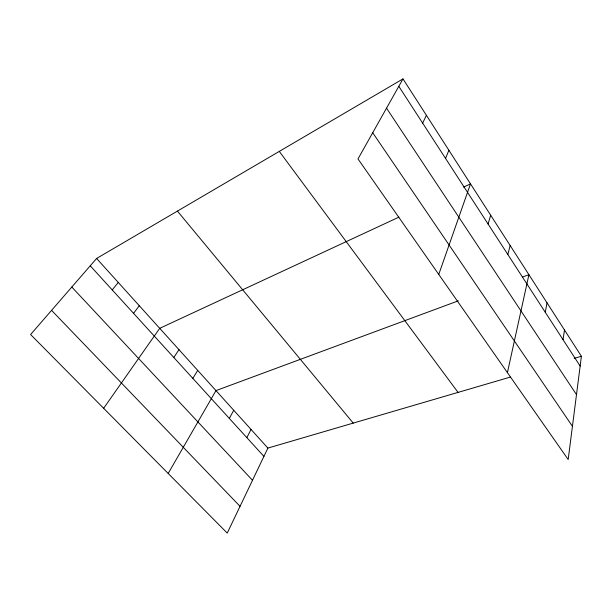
<?xml version="1.0" encoding="UTF-8"?>
<svg xmlns="http://www.w3.org/2000/svg" width="612" height="612" viewBox="0 0 612 612"><rect width="100%" height="100%" fill="white"/><g stroke="black" fill="none" stroke-linecap="round" stroke-linejoin="round"><path stroke-width="0.92" d="M581.4 356.276L568.181 459.528L357.989 158.929L402.987 78.902L581.4 356.276L574.224 358.38M563.017 339.637L564.509 330.013M545.277 312.273L547.029 302.833M507.424 372.639L528.921 274.689L522.747 276.976M507.838 254.516L510.156 245.511M488.062 224.007L490.694 215.263M438.758 274.436L470.506 183.875L463.59 187.088M445.544 158.424L448.887 150.269M510.293 377.099L267.888 448.091L227.243 533.098L30.6 334.527L96.612 258.463L402.987 78.902M422.655 123.111L426.396 115.308M246.85 437.649L251.035 429.433M229.324 418.417L233.73 410.277M168.178 473.451L215.967 390.609L458.312 300.836M192.834 378.369L197.73 370.413M173.823 357.515L178.979 349.659M103.65 408.288L159.717 328.323L398.917 217.145M133.569 313.336L139.291 305.717M112.233 289.92L118.269 282.438M51.576 310.361L240.042 506.331M71.811 287.043L252.496 480.29M90.247 265.799L263.925 456.384M96.612 258.463L267.888 448.091M177.426 211.102L353.223 423.099M279.294 151.394L458.051 392.399M372.708 132.743L572.434 426.304M386.532 108.163L576.489 394.618M398.81 86.323L580.145 366.068"/></g></svg>
